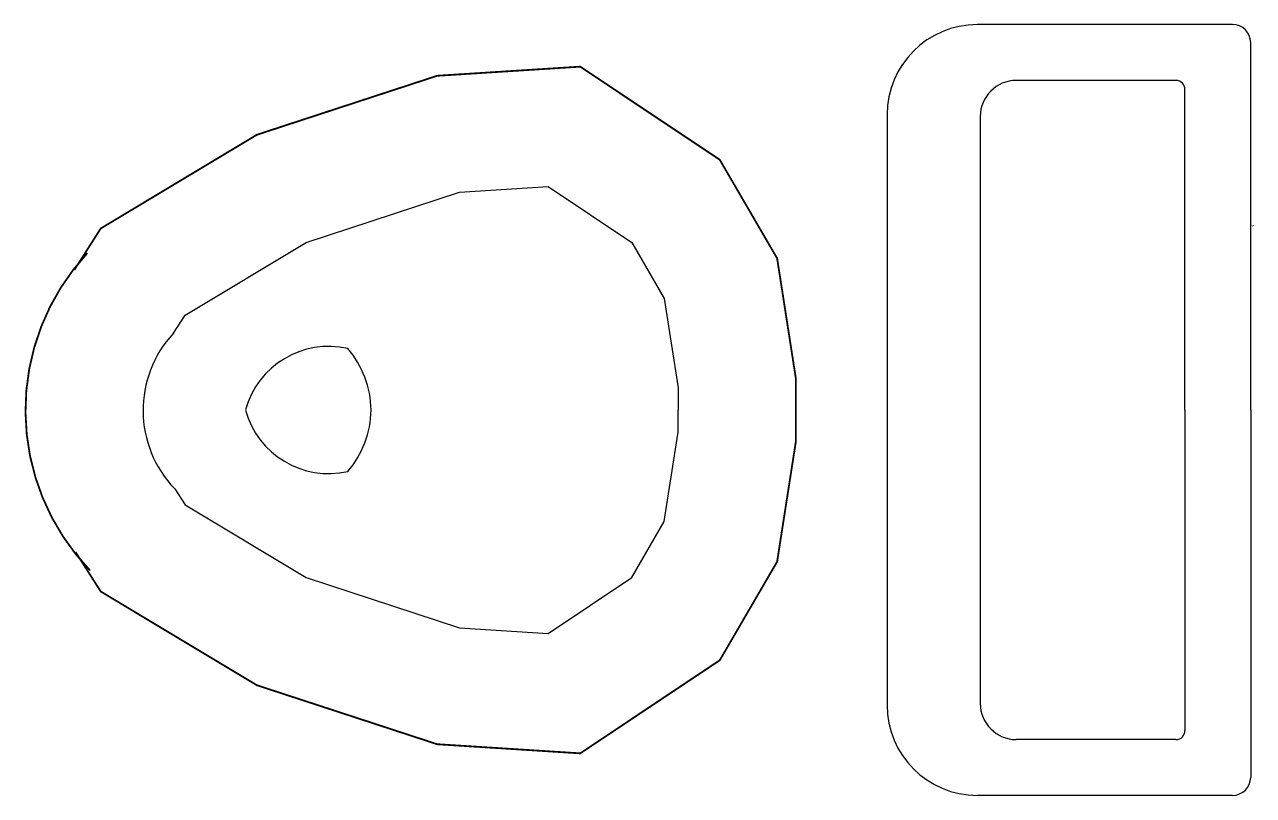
# Model space of a CAD drawing. Extents: x 10616 to 11297, y 10868 to 11295.
import ezdxf

# ---------------------------------------------------------------- set-up
doc = ezdxf.new("R2010")
doc.units = 0
doc.header["$MEASUREMENT"] = 0
doc.layers.get('0').update_dxf_attribs({"linetype": 'CONTINUOUS'})

msp = doc.modelspace()

# ---------------------------------------------------------------- linework, layer by layer
at = {"color": 4}
for p, q in [((11285.39, 11294.6), (11144.04, 11294.6)), ((11295.39, 11081.21), (11295.39, 11284.6)), ((11094.04, 11244.6), (11094.04, 10917.83)), ((11295.39, 11081.21), (11295.39, 10877.83)), ((11285.39, 10867.83), (11144.04, 10867.83))]:
    msp.add_line(p, q, dxfattribs=at)
at = {"color": 2}
for p, q in [((11254.01, 11263.66), (11165.6, 11263.66)), ((11259.01, 11081.21), (11259.01, 11258.66)), ((11145.6, 11243.66), (11145.6, 10918.76)), ((11259.01, 11081.21), (11259.01, 10903.76)), ((11254.01, 10898.76), (11165.6, 10898.76))]:
    msp.add_line(p, q, dxfattribs=at)
at = {"color": 4, "const_width": 1}
for points in [[(10643.89, 11158.68), (10658.58, 11181.71), (10745.03, 11233.59), (10844.88, 11266.25), (10924.1, 11271.3), (11001.36, 11219.78), (11033.14, 11165.2), (11043.53, 11098.61), (11043.53, 11081.21)], [(10644.66, 11002.54), (10658.58, 10980.71), (10745.03, 10928.83), (10844.88, 10896.17), (10924.1, 10891.12), (11001.36, 10942.64), (11033.14, 10997.22), (11043.53, 11063.81), (11043.53, 11081.21)]]:
    msp.add_lwpolyline(points, dxfattribs=at)
at = {"color": 2}
for points in [[(10698.81, 11123.67), (10705.24, 11133.76), (10772.25, 11173.97), (10857.27, 11201.78), (10906.28, 11204.91), (10952.67, 11173.97), (10970.68, 11143.03), (10978.41, 11093.55), (10978.41, 11081.21)], [(10699.57, 11037.55), (10705.24, 11028.66), (10772.25, 10988.45), (10857.27, 10960.64), (10906.28, 10957.51), (10952.67, 10988.45), (10970.68, 11019.39), (10978.41, 11068.87), (10978.41, 11081.21)]]:
    msp.add_lwpolyline(points, dxfattribs=at)
at = {"color": 4, "const_width": 1}
msp.add_lwpolyline([(10651.15, 11168.05, 0.39866), (10652.7, 10992.33, 0.39866)], format="xyb", dxfattribs=at)
at = {"color": 4}
for centre, radius, start, end in [((11144.04, 11244.6), 50, 90, 180), ((11285.39, 11284.6), 10, 0, 90), ((11144.04, 10917.83), 50, 180, 270), ((11285.39, 10877.83), 10, 270, 0)]:
    msp.add_arc(centre, radius, start, end, dxfattribs=at)
at = {"color": 2}
for centre, radius, start, end in [((11165.6, 11243.66), 20, 90, 180), ((11254.01, 11258.66), 5, 0, 90), ((10744.61, 11081.01), 62.59, 137.03811, 223.97897), ((10784.88, 11068.56), 47.84, 77.26414, 164.66522), ((10754.18, 11080.14), 54.15, 1.1332, 40.38164), ((10784.88, 11093.86), 47.84, 195.33478, 282.73586), ((10754.18, 11082.28), 54.15, 319.61836, 358.8668), ((11165.6, 10918.76), 20, 180, 270), ((11254.01, 10903.76), 5, 270, 0)]:
    msp.add_arc(centre, radius, start, end, dxfattribs=at)

# ---------------------------------------------------------------- texts
at = {"color": 4, "width": 0.8, "flags": 9}
for tag, s in [('YSIZE', '420'), ('XSIZE', '650')]:
    msp.add_attdef(tag, (11295.39, 11182.9), s, height=0.5, dxfattribs=at)

doc.saveas('drawing.dxf')
